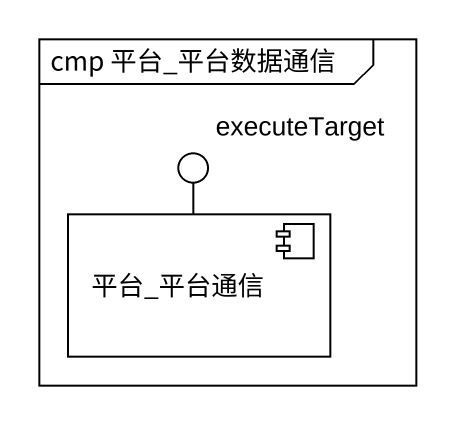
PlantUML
@startuml
mainframe cmp 平台_平台数据通信
() executeTarget #FFFFFF
component 平台_平台通信 #FFFFFF
平台_平台通信 -up- executeTarget
@enduml
